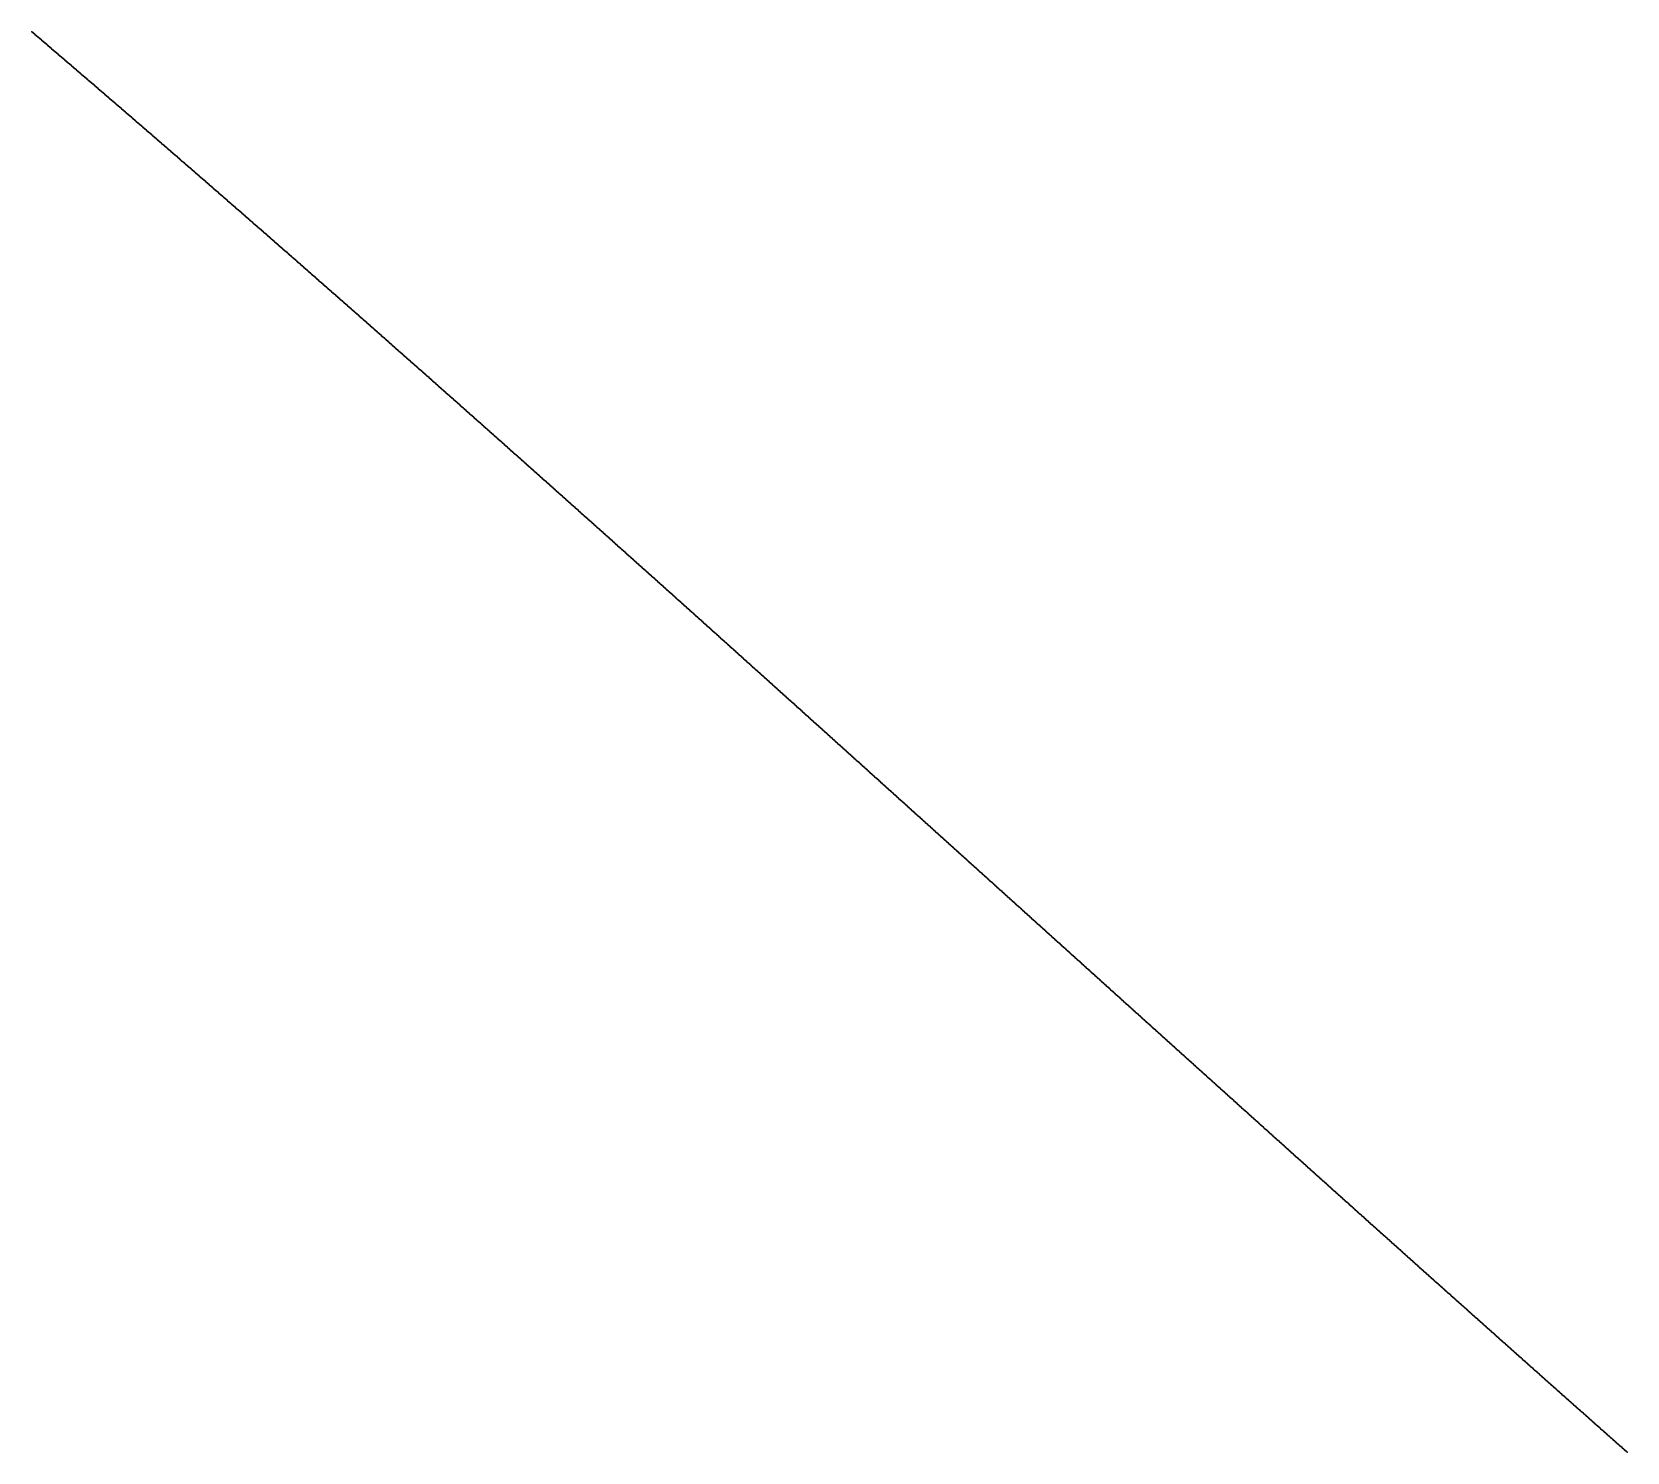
# Model space of a CAD drawing. Header units: metres. Extents: x 0 to 360, y 0 to 49.
# Drawn here: x 281.25 to 292.49, y 25.43 to 35.44 of the extents above; entities that cross this region are included whole.
import ezdxf

# ---------------------------------------------------------------- set-up
doc = ezdxf.new("R2010")
doc.units = ezdxf.units.M

msp = doc.modelspace()

# ---------------------------------------------------------------- linework, layer by layer
for p in [(281.245, 35.441), (281.251, 35.436), (281.257, 35.431), (281.263, 35.426), (281.269, 35.421), (281.274, 35.416), (281.28, 35.411), (281.286, 35.406), (281.292, 35.401), (281.298, 35.396), (281.304, 35.391), (281.31, 35.386), (281.315, 35.381), (281.321, 35.376), (281.327, 35.371), (281.333, 35.366), (281.339, 35.361), (281.345, 35.356), (281.351, 35.351), (281.357, 35.346), (281.362, 35.341), (281.368, 35.336), (281.374, 35.33), (281.38, 35.325), (281.386, 35.32), (281.392, 35.315), (281.398, 35.31), (281.404, 35.305), (281.409, 35.3), (281.415, 35.295), (281.421, 35.29), (281.427, 35.285), (281.433, 35.28), (281.439, 35.275), (281.445, 35.27), (281.451, 35.265), (281.456, 35.26), (281.462, 35.255), (281.468, 35.25), (281.474, 35.245), (281.48, 35.24), (281.486, 35.235), (281.492, 35.23), (281.497, 35.225), (281.503, 35.22), (281.509, 35.215), (281.515, 35.21), (281.521, 35.205), (281.527, 35.2), (281.533, 35.195), (281.539, 35.19), (281.544, 35.185), (281.55, 35.18), (281.556, 35.175), (281.562, 35.169), (281.568, 35.164), (281.574, 35.159), (281.58, 35.154), (281.586, 35.149), (281.591, 35.144), (281.597, 35.139), (281.603, 35.134), (281.609, 35.129), (281.615, 35.124), (281.621, 35.119), (281.627, 35.114), (281.633, 35.109), (281.638, 35.104), (281.644, 35.099), (281.65, 35.094), (281.656, 35.089), (281.662, 35.084), (281.668, 35.079), (281.674, 35.074), (281.68, 35.069), (281.686, 35.064), (281.691, 35.058), (281.697, 35.053), (281.703, 35.048), (281.709, 35.043), (281.715, 35.038), (281.721, 35.033), (281.727, 35.028), (281.733, 35.023), (281.738, 35.018), (281.744, 35.013), (281.75, 35.008), (281.756, 35.003), (281.762, 34.998), (281.768, 34.993), (281.774, 34.988), (281.78, 34.983), (281.785, 34.978), (281.791, 34.972), (281.797, 34.967), (281.803, 34.962), (281.809, 34.957), (281.815, 34.952), (281.821, 34.947), (281.827, 34.942), (281.832, 34.937), (281.838, 34.932), (281.844, 34.927), (281.85, 34.922), (281.856, 34.917), (281.862, 34.912), (281.868, 34.907), (281.874, 34.902), (281.88, 34.896), (281.885, 34.891), (281.891, 34.886), (281.897, 34.881), (281.903, 34.876), (281.909, 34.871), (281.915, 34.866), (281.921, 34.861), (281.927, 34.856), (281.932, 34.851), (281.938, 34.846), (281.944, 34.841), (281.95, 34.836), (281.956, 34.83), (281.962, 34.825), (281.968, 34.82), (281.974, 34.815), (281.98, 34.81), (281.985, 34.805), (281.991, 34.8), (281.997, 34.795), (282.003, 34.79), (282.009, 34.785), (282.015, 34.78), (282.021, 34.775), (282.027, 34.77), (282.032, 34.764), (282.038, 34.759), (282.044, 34.754), (282.05, 34.749), (282.056, 34.744), (282.062, 34.739), (282.068, 34.734), (282.074, 34.729), (282.08, 34.724), (282.085, 34.719), (282.091, 34.714), (282.097, 34.708), (282.103, 34.703), (282.109, 34.698), (282.115, 34.693), (282.121, 34.688), (282.127, 34.683), (282.133, 34.678), (282.138, 34.673), (282.144, 34.668), (282.15, 34.663), (282.156, 34.658), (282.162, 34.652), (282.168, 34.647), (282.174, 34.642), (282.18, 34.637), (282.185, 34.632), (282.191, 34.627), (282.197, 34.622), (282.203, 34.617), (282.209, 34.612), (282.215, 34.606), (282.221, 34.601), (282.227, 34.596), (282.233, 34.591), (282.238, 34.586), (282.244, 34.581), (282.25, 34.576), (282.256, 34.571), (282.262, 34.566), (282.268, 34.561), (282.274, 34.555), (282.28, 34.55), (282.286, 34.545), (282.291, 34.54), (282.297, 34.535), (282.303, 34.53), (282.309, 34.525), (282.315, 34.52), (282.321, 34.515), (282.327, 34.509), (282.333, 34.504), (282.339, 34.499), (282.345, 34.494), (282.35, 34.489), (282.356, 34.484), (282.362, 34.479), (282.368, 34.474), (282.374, 34.469), (282.38, 34.463), (282.386, 34.458), (282.392, 34.453), (282.398, 34.448), (282.403, 34.443), (282.409, 34.438), (282.415, 34.433), (282.421, 34.428), (282.427, 34.422), (282.433, 34.417), (282.439, 34.412), (282.445, 34.407), (282.451, 34.402), (282.456, 34.397), (282.462, 34.392), (282.468, 34.387), (282.474, 34.381), (282.48, 34.376), (282.486, 34.371), (282.492, 34.366), (282.498, 34.361), (282.504, 34.356), (282.51, 34.351), (282.515, 34.346), (282.521, 34.34), (282.527, 34.335), (282.533, 34.33), (282.539, 34.325), (282.545, 34.32), (282.551, 34.315), (282.557, 34.31), (282.563, 34.304), (282.568, 34.299), (282.574, 34.294), (282.58, 34.289), (282.586, 34.284), (282.592, 34.279), (282.598, 34.274), (282.604, 34.268), (282.61, 34.263), (282.616, 34.258), (282.622, 34.253), (282.627, 34.248), (282.633, 34.243), (282.639, 34.238), (282.645, 34.232), (282.651, 34.227), (282.657, 34.222), (282.663, 34.217), (282.669, 34.212), (282.675, 34.207), (282.681, 34.202), (282.686, 34.196), (282.692, 34.191), (282.698, 34.186), (282.704, 34.181), (282.71, 34.176), (282.716, 34.171), (282.722, 34.166), (282.728, 34.16), (282.734, 34.155), (282.74, 34.15), (282.745, 34.145), (282.751, 34.14), (282.757, 34.135), (282.763, 34.13), (282.769, 34.124), (282.775, 34.119), (282.781, 34.114), (282.787, 34.109), (282.793, 34.104), (282.799, 34.099), (282.804, 34.093), (282.81, 34.088), (282.816, 34.083), (282.822, 34.078), (282.828, 34.073), (282.834, 34.068), (282.84, 34.062), (282.846, 34.057), (282.852, 34.052), (282.858, 34.047), (282.864, 34.042), (282.869, 34.037), (282.875, 34.032), (282.881, 34.026), (282.887, 34.021), (282.893, 34.016), (282.899, 34.011), (282.905, 34.006), (282.911, 34.001), (282.917, 33.995), (282.923, 33.99), (282.928, 33.985), (282.934, 33.98), (282.94, 33.975), (282.946, 33.97), (282.952, 33.964), (282.958, 33.959), (282.964, 33.954), (282.97, 33.949), (282.976, 33.944), (282.982, 33.938), (282.988, 33.933), (282.993, 33.928), (282.999, 33.923), (283.005, 33.918), (283.011, 33.913), (283.017, 33.907), (283.023, 33.902), (283.029, 33.897), (283.035, 33.892), (283.041, 33.887), (283.047, 33.882), (283.053, 33.876), (283.058, 33.871), (283.064, 33.866), (283.07, 33.861), (283.076, 33.856), (283.082, 33.85), (283.088, 33.845), (283.094, 33.84), (283.1, 33.835), (283.106, 33.83), (283.112, 33.825), (283.118, 33.819), (283.123, 33.814), (283.129, 33.809), (283.135, 33.804), (283.141, 33.799), (283.147, 33.793), (283.153, 33.788), (283.159, 33.783), (283.165, 33.778), (283.171, 33.773), (283.177, 33.768), (283.183, 33.762), (283.188, 33.757), (283.194, 33.752), (283.2, 33.747), (283.206, 33.742), (283.212, 33.736), (283.218, 33.731), (283.224, 33.726), (283.23, 33.721), (283.236, 33.716), (283.242, 33.71), (283.248, 33.705), (283.254, 33.7), (283.259, 33.695), (283.265, 33.69), (283.271, 33.684), (283.277, 33.679), (283.283, 33.674), (283.289, 33.669), (283.295, 33.664), (283.301, 33.658), (283.307, 33.653), (283.313, 33.648), (283.319, 33.643), (283.325, 33.638), (283.33, 33.632), (283.336, 33.627), (283.342, 33.622), (283.348, 33.617), (283.354, 33.612), (283.36, 33.606), (283.366, 33.601), (283.372, 33.596), (283.378, 33.591), (283.384, 33.586), (283.39, 33.58), (283.396, 33.575), (283.401, 33.57), (283.407, 33.565), (283.413, 33.56), (283.419, 33.554), (283.425, 33.549), (283.431, 33.544), (283.437, 33.539), (283.443, 33.533), (283.449, 33.528), (283.455, 33.523), (283.461, 33.518), (283.467, 33.513), (283.472, 33.507), (283.478, 33.502), (283.484, 33.497), (283.49, 33.492), (283.496, 33.487), (283.502, 33.481), (283.508, 33.476), (283.514, 33.471), (283.52, 33.466), (283.526, 33.46), (283.532, 33.455), (283.538, 33.45), (283.544, 33.445), (283.549, 33.44), (283.555, 33.434), (283.561, 33.429), (283.567, 33.424), (283.573, 33.419), (283.579, 33.413), (283.585, 33.408), (283.591, 33.403), (283.597, 33.398), (283.603, 33.393), (283.609, 33.387), (283.615, 33.382), (283.621, 33.377), (283.626, 33.372), (283.632, 33.366), (283.638, 33.361), (283.644, 33.356), (283.65, 33.351), (283.656, 33.346), (283.662, 33.34), (283.668, 33.335), (283.674, 33.33), (283.68, 33.325), (283.686, 33.319), (283.692, 33.314), (283.698, 33.309), (283.704, 33.304), (283.709, 33.298), (283.715, 33.293), (283.721, 33.288), (283.727, 33.283), (283.733, 33.278), (283.739, 33.272), (283.745, 33.267), (283.751, 33.262), (283.757, 33.257), (283.763, 33.251), (283.769, 33.246), (283.775, 33.241), (283.781, 33.236), (283.787, 33.23), (283.792, 33.225), (283.798, 33.22), (283.804, 33.215), (283.81, 33.209), (283.816, 33.204), (283.822, 33.199), (283.828, 33.194), (283.834, 33.188), (283.84, 33.183), (283.846, 33.178), (283.852, 33.173), (283.858, 33.167), (283.864, 33.162), (283.87, 33.157), (283.875, 33.152), (283.881, 33.146), (283.887, 33.141), (283.893, 33.136), (283.899, 33.131), (283.905, 33.126), (283.911, 33.12), (283.917, 33.115), (283.923, 33.11), (283.929, 33.104), (283.935, 33.099), (283.941, 33.094), (283.947, 33.089), (283.953, 33.083), (283.959, 33.078), (283.964, 33.073), (283.97, 33.068), (283.976, 33.062), (283.982, 33.057), (283.988, 33.052), (283.994, 33.047), (284, 33.041), (284.006, 33.036), (284.012, 33.031), (284.018, 33.026), (284.024, 33.02), (284.03, 33.015), (284.036, 33.01), (284.042, 33.005), (284.048, 32.999), (284.054, 32.994), (284.059, 32.989), (284.065, 32.984), (284.071, 32.978), (284.077, 32.973), (284.083, 32.968), (284.089, 32.963), (284.095, 32.957), (284.101, 32.952), (284.107, 32.947), (284.113, 32.941), (284.119, 32.936), (284.125, 32.931), (284.131, 32.926), (284.137, 32.92), (284.143, 32.915), (284.149, 32.91), (284.154, 32.905), (284.16, 32.899), (284.166, 32.894), (284.172, 32.889), (284.178, 32.884), (284.184, 32.878), (284.19, 32.873), (284.196, 32.868), (284.202, 32.862), (284.208, 32.857), (284.214, 32.852), (284.22, 32.847), (284.226, 32.841), (284.232, 32.836), (284.238, 32.831), (284.244, 32.826), (284.25, 32.82), (284.256, 32.815), (284.261, 32.81), (284.267, 32.804), (284.273, 32.799), (284.279, 32.794), (284.285, 32.789), (284.291, 32.783), (284.297, 32.778), (284.303, 32.773), (284.309, 32.767), (284.315, 32.762), (284.321, 32.757), (284.327, 32.752), (284.333, 32.746), (284.339, 32.741), (284.345, 32.736), (284.351, 32.731), (284.357, 32.725), (284.363, 32.72), (284.368, 32.715), (284.374, 32.709), (284.38, 32.704), (284.386, 32.699), (284.392, 32.694), (284.398, 32.688), (284.404, 32.683), (284.41, 32.678), (284.416, 32.672), (284.422, 32.667), (284.428, 32.662), (284.434, 32.656), (284.44, 32.651), (284.446, 32.646), (284.452, 32.641), (284.458, 32.635), (284.464, 32.63), (284.47, 32.625), (284.476, 32.619), (284.482, 32.614), (284.487, 32.609), (284.493, 32.604), (284.499, 32.598), (284.505, 32.593), (284.511, 32.588), (284.517, 32.582), (284.523, 32.577), (284.529, 32.572), (284.535, 32.566), (284.541, 32.561), (284.547, 32.556), (284.553, 32.551), (284.559, 32.545), (284.565, 32.54), (284.571, 32.535), (284.577, 32.529), (284.583, 32.524), (284.589, 32.519), (284.595, 32.514), (284.601, 32.508), (284.607, 32.503), (284.612, 32.498), (284.618, 32.492), (284.624, 32.487), (284.63, 32.482), (284.636, 32.476), (284.642, 32.471), (284.648, 32.466), (284.654, 32.46), (284.66, 32.455), (284.666, 32.45), (284.672, 32.445), (284.678, 32.439), (284.684, 32.434), (284.69, 32.429), (284.696, 32.423), (284.702, 32.418), (284.708, 32.413), (284.714, 32.407), (284.72, 32.402), (284.726, 32.397), (284.732, 32.391), (284.738, 32.386), (284.744, 32.381), (284.749, 32.376), (284.755, 32.37), (284.761, 32.365), (284.767, 32.36), (284.773, 32.354), (284.779, 32.349), (284.785, 32.344), (284.791, 32.338), (284.797, 32.333), (284.803, 32.328), (284.809, 32.322), (284.815, 32.317), (284.821, 32.312), (284.827, 32.306), (284.833, 32.301), (284.839, 32.296), (284.845, 32.29), (284.851, 32.285), (284.857, 32.28), (284.863, 32.275), (284.869, 32.269), (284.875, 32.264), (284.881, 32.259), (284.887, 32.253), (284.893, 32.248), (284.899, 32.243), (284.905, 32.237), (284.91, 32.232), (284.916, 32.227), (284.922, 32.221), (284.928, 32.216), (284.934, 32.211), (284.94, 32.205), (284.946, 32.2), (284.952, 32.195), (284.958, 32.189), (284.964, 32.184), (284.97, 32.179), (284.976, 32.173), (284.982, 32.168), (284.988, 32.163), (284.994, 32.157), (285, 32.152), (285.006, 32.147), (285.012, 32.141), (285.018, 32.136), (285.024, 32.131), (285.03, 32.125), (285.036, 32.12), (285.042, 32.115), (285.048, 32.109), (285.054, 32.104), (285.06, 32.099), (285.066, 32.093), (285.072, 32.088), (285.078, 32.083), (285.084, 32.077), (285.09, 32.072), (285.096, 32.067), (285.101, 32.061), (285.107, 32.056), (285.113, 32.051), (285.119, 32.045), (285.125, 32.04), (285.131, 32.035), (285.137, 32.029), (285.143, 32.024), (285.149, 32.019), (285.155, 32.013), (285.161, 32.008), (285.167, 32.003), (285.173, 31.997), (285.179, 31.992), (285.185, 31.987), (285.191, 31.981), (285.197, 31.976), (285.203, 31.971), (285.209, 31.965), (285.215, 31.96), (285.221, 31.954), (285.227, 31.949), (285.233, 31.944), (285.239, 31.938), (285.245, 31.933), (285.251, 31.928), (285.257, 31.922), (285.263, 31.917), (285.269, 31.912), (285.275, 31.906), (285.281, 31.901), (285.287, 31.896), (285.293, 31.89), (285.299, 31.885), (285.305, 31.88), (285.311, 31.874), (285.317, 31.869), (285.323, 31.864), (285.329, 31.858), (285.335, 31.853), (285.341, 31.847), (285.347, 31.842), (285.352, 31.837), (285.358, 31.831), (285.364, 31.826), (285.37, 31.821), (285.376, 31.815), (285.382, 31.81), (285.388, 31.805), (285.394, 31.799), (285.4, 31.794), (285.406, 31.789), (285.412, 31.783), (285.418, 31.778), (285.424, 31.773), (285.43, 31.767), (285.436, 31.762), (285.442, 31.756), (285.448, 31.751), (285.454, 31.746), (285.46, 31.74), (285.466, 31.735), (285.472, 31.73), (285.478, 31.724), (285.484, 31.719), (285.49, 31.714), (285.496, 31.708), (285.502, 31.703), (285.508, 31.697), (285.514, 31.692), (285.52, 31.687), (285.526, 31.681), (285.532, 31.676), (285.538, 31.671), (285.544, 31.665), (285.55, 31.66), (285.556, 31.655), (285.562, 31.649), (285.568, 31.644), (285.574, 31.638), (285.58, 31.633), (285.586, 31.628), (285.592, 31.622), (285.598, 31.617), (285.604, 31.612), (285.61, 31.606), (285.616, 31.601), (285.622, 31.595), (285.628, 31.59), (285.634, 31.585), (285.64, 31.579), (285.646, 31.574), (285.652, 31.569), (285.658, 31.563), (285.664, 31.558), (285.67, 31.552), (285.676, 31.547), (285.682, 31.542), (285.688, 31.536), (285.694, 31.531), (285.7, 31.526), (285.706, 31.52), (285.712, 31.515), (285.718, 31.509), (285.724, 31.504), (285.73, 31.499), (285.736, 31.493), (285.742, 31.488), (285.748, 31.483), (285.754, 31.477), (285.76, 31.472), (285.766, 31.466), (285.772, 31.461), (285.778, 31.456), (285.784, 31.45), (285.79, 31.445), (285.796, 31.439), (285.802, 31.434), (285.808, 31.429), (285.814, 31.423), (285.82, 31.418), (285.826, 31.413), (285.832, 31.407), (285.838, 31.402), (285.844, 31.396), (285.85, 31.391), (285.856, 31.386), (285.862, 31.38), (285.868, 31.375), (285.874, 31.369), (285.88, 31.364), (285.886, 31.359), (285.892, 31.353), (285.898, 31.348), (285.904, 31.343), (285.91, 31.337), (285.916, 31.332), (285.922, 31.326), (285.928, 31.321), (285.934, 31.316), (285.94, 31.31), (285.946, 31.305), (285.952, 31.299), (285.958, 31.294), (285.964, 31.289), (285.97, 31.283), (285.976, 31.278), (285.982, 31.272), (285.988, 31.267), (285.994, 31.262), (286, 31.256), (286.006, 31.251), (286.012, 31.245), (286.018, 31.24), (286.024, 31.235), (286.03, 31.229), (286.036, 31.224), (286.042, 31.218), (286.048, 31.213), (286.054, 31.208), (286.06, 31.202), (286.066, 31.197), (286.072, 31.191), (286.078, 31.186), (286.084, 31.181), (286.09, 31.175), (286.096, 31.17), (286.102, 31.164), (286.108, 31.159), (286.114, 31.154), (286.12, 31.148), (286.126, 31.143), (286.132, 31.137), (286.138, 31.132), (286.144, 31.127), (286.15, 31.121), (286.156, 31.116), (286.162, 31.11), (286.168, 31.105), (286.174, 31.1), (286.18, 31.094), (286.186, 31.089), (286.192, 31.083), (286.198, 31.078), (286.204, 31.073), (286.21, 31.067), (286.216, 31.062), (286.222, 31.056), (286.228, 31.051), (286.234, 31.046), (286.24, 31.04), (286.246, 31.035), (286.252, 31.029), (286.258, 31.024), (286.264, 31.018), (286.27, 31.013), (286.276, 31.008), (286.282, 31.002), (286.288, 30.997), (286.294, 30.991), (286.3, 30.986), (286.306, 30.981), (286.312, 30.975), (286.318, 30.97), (286.324, 30.964), (286.33, 30.959), (286.336, 30.954), (286.342, 30.948), (286.348, 30.943), (286.354, 30.937), (286.36, 30.932), (286.366, 30.926), (286.373, 30.921), (286.379, 30.916), (286.385, 30.91), (286.391, 30.905), (286.397, 30.899), (286.403, 30.894), (286.409, 30.888), (286.415, 30.883), (286.421, 30.878), (286.427, 30.872), (286.433, 30.867), (286.439, 30.861), (286.445, 30.856), (286.451, 30.851), (286.457, 30.845), (286.463, 30.84), (286.469, 30.834), (286.475, 30.829), (286.481, 30.823), (286.487, 30.818), (286.493, 30.813), (286.499, 30.807), (286.505, 30.802), (286.511, 30.796), (286.517, 30.791), (286.523, 30.785), (286.529, 30.78), (286.535, 30.775), (286.541, 30.769), (286.547, 30.764), (286.553, 30.758), (286.559, 30.753), (286.565, 30.747), (286.571, 30.742), (286.577, 30.737), (286.583, 30.731), (286.589, 30.726), (286.595, 30.72), (286.601, 30.715), (286.608, 30.709), (286.614, 30.704), (286.62, 30.699), (286.626, 30.693), (286.632, 30.688), (286.638, 30.682), (286.644, 30.677), (286.65, 30.671), (286.656, 30.666), (286.662, 30.661), (286.668, 30.655), (286.674, 30.65), (286.68, 30.644), (286.686, 30.639), (286.692, 30.633), (286.698, 30.628), (286.704, 30.622), (286.71, 30.617), (286.716, 30.612), (286.722, 30.606), (286.728, 30.601), (286.734, 30.595), (286.74, 30.59), (286.746, 30.584), (286.752, 30.579), (286.758, 30.574), (286.764, 30.568), (286.77, 30.563), (286.776, 30.557), (286.782, 30.552), (286.789, 30.546), (286.795, 30.541), (286.801, 30.535), (286.807, 30.53), (286.813, 30.525), (286.819, 30.519), (286.825, 30.514), (286.831, 30.508), (286.837, 30.503), (286.843, 30.497), (286.849, 30.492), (286.855, 30.486), (286.861, 30.481), (286.867, 30.476), (286.873, 30.47), (286.879, 30.465), (286.885, 30.459), (286.891, 30.454), (286.897, 30.448), (286.903, 30.443), (286.909, 30.437), (286.915, 30.432), (286.921, 30.427), (286.927, 30.421), (286.934, 30.416), (286.94, 30.41), (286.946, 30.405), (286.952, 30.399), (286.958, 30.394), (286.964, 30.388), (286.97, 30.383), (286.976, 30.377), (286.982, 30.372), (286.988, 30.367), (286.994, 30.361), (287, 30.356), (287.006, 30.35), (287.012, 30.345), (287.018, 30.339), (287.024, 30.334), (287.03, 30.328), (287.036, 30.323), (287.042, 30.317), (287.048, 30.312), (287.054, 30.307), (287.06, 30.301), (287.067, 30.296), (287.073, 30.29), (287.079, 30.285), (287.085, 30.279), (287.091, 30.274), (287.097, 30.268), (287.103, 30.263), (287.109, 30.257), (287.115, 30.252), (287.121, 30.247), (287.127, 30.241), (287.133, 30.236), (287.139, 30.23), (287.145, 30.225), (287.151, 30.219), (287.157, 30.214), (287.163, 30.208), (287.169, 30.203), (287.175, 30.197), (287.182, 30.192), (287.188, 30.186), (287.194, 30.181), (287.2, 30.176), (287.206, 30.17), (287.212, 30.165), (287.218, 30.159), (287.224, 30.154), (287.23, 30.148), (287.236, 30.143), (287.242, 30.137), (287.248, 30.132), (287.254, 30.126), (287.26, 30.121), (287.266, 30.115), (287.272, 30.11), (287.278, 30.104), (287.284, 30.099), (287.291, 30.094), (287.297, 30.088), (287.303, 30.083), (287.309, 30.077), (287.315, 30.072), (287.321, 30.066), (287.327, 30.061), (287.333, 30.055), (287.339, 30.05), (287.345, 30.044), (287.351, 30.039), (287.357, 30.033), (287.363, 30.028), (287.369, 30.022), (287.375, 30.017), (287.381, 30.012), (287.388, 30.006), (287.394, 30.001), (287.4, 29.995), (287.406, 29.99), (287.412, 29.984), (287.418, 29.979), (287.424, 29.973), (287.43, 29.968), (287.436, 29.962), (287.442, 29.957), (287.448, 29.951), (287.454, 29.946), (287.46, 29.94), (287.466, 29.935), (287.472, 29.929), (287.479, 29.924), (287.485, 29.918), (287.491, 29.913), (287.497, 29.907), (287.503, 29.902), (287.509, 29.897), (287.515, 29.891), (287.521, 29.886), (287.527, 29.88), (287.533, 29.875), (287.539, 29.869), (287.545, 29.864), (287.551, 29.858), (287.557, 29.853), (287.564, 29.847), (287.57, 29.842), (287.576, 29.836), (287.582, 29.831), (287.588, 29.825), (287.594, 29.82), (287.6, 29.814), (287.606, 29.809), (287.612, 29.803), (287.618, 29.798), (287.624, 29.792), (287.63, 29.787), (287.636, 29.781), (287.642, 29.776), (287.649, 29.77), (287.655, 29.765), (287.661, 29.759), (287.667, 29.754), (287.673, 29.748), (287.679, 29.743), (287.685, 29.738), (287.691, 29.732), (287.697, 29.727), (287.703, 29.721), (287.709, 29.716), (287.715, 29.71), (287.721, 29.705), (287.728, 29.699), (287.734, 29.694), (287.74, 29.688), (287.746, 29.683), (287.752, 29.677), (287.758, 29.672), (287.764, 29.666), (287.77, 29.661), (287.776, 29.655), (287.782, 29.65), (287.788, 29.644), (287.794, 29.639), (287.801, 29.633), (287.807, 29.628), (287.813, 29.622), (287.819, 29.617), (287.825, 29.611), (287.831, 29.606), (287.837, 29.6), (287.843, 29.595), (287.849, 29.589), (287.855, 29.584), (287.861, 29.578), (287.867, 29.573), (287.874, 29.567), (287.88, 29.562), (287.886, 29.556), (287.892, 29.551), (287.898, 29.545), (287.904, 29.54), (287.91, 29.534), (287.916, 29.529), (287.922, 29.523), (287.928, 29.518), (287.934, 29.512), (287.941, 29.507), (287.947, 29.501), (287.953, 29.496), (287.959, 29.49), (287.965, 29.485), (287.971, 29.479), (287.977, 29.474), (287.983, 29.468), (287.989, 29.463), (287.995, 29.457), (288.001, 29.452), (288.008, 29.446), (288.014, 29.441), (288.02, 29.435), (288.026, 29.43), (288.032, 29.424), (288.038, 29.419), (288.044, 29.413), (288.05, 29.408), (288.056, 29.402), (288.062, 29.397), (288.069, 29.391), (288.075, 29.386), (288.081, 29.38), (288.087, 29.375), (288.093, 29.369), (288.099, 29.364), (288.105, 29.358), (288.111, 29.353), (288.117, 29.347), (288.123, 29.342), (288.129, 29.336), (288.136, 29.331), (288.142, 29.325), (288.148, 29.32), (288.154, 29.314), (288.16, 29.309), (288.166, 29.303), (288.172, 29.298), (288.178, 29.292), (288.184, 29.287), (288.19, 29.281), (288.197, 29.276), (288.203, 29.27), (288.209, 29.265), (288.215, 29.259), (288.221, 29.254), (288.227, 29.248), (288.233, 29.243), (288.239, 29.237), (288.245, 29.231), (288.252, 29.226), (288.258, 29.22), (288.264, 29.215), (288.27, 29.209), (288.276, 29.204), (288.282, 29.198), (288.288, 29.193), (288.294, 29.187), (288.3, 29.182), (288.306, 29.176), (288.313, 29.171), (288.319, 29.165), (288.325, 29.16), (288.331, 29.154), (288.337, 29.149), (288.343, 29.143), (288.349, 29.138), (288.355, 29.132), (288.361, 29.127), (288.368, 29.121), (288.374, 29.116), (288.38, 29.11), (288.386, 29.105), (288.392, 29.099), (288.398, 29.094), (288.404, 29.088), (288.41, 29.083), (288.416, 29.077), (288.423, 29.071), (288.429, 29.066), (288.435, 29.06), (288.441, 29.055), (288.447, 29.049), (288.453, 29.044), (288.459, 29.038), (288.465, 29.033), (288.472, 29.027), (288.478, 29.022), (288.484, 29.016), (288.49, 29.011), (288.496, 29.005), (288.502, 29), (288.508, 28.994), (288.514, 28.989), (288.52, 28.983), (288.527, 28.978), (288.533, 28.972), (288.539, 28.967), (288.545, 28.961), (288.551, 28.956), (288.557, 28.95), (288.563, 28.944), (288.569, 28.939), (288.576, 28.933), (288.582, 28.928), (288.588, 28.922), (288.594, 28.917), (288.6, 28.911), (288.606, 28.906), (288.612, 28.9), (288.618, 28.895), (288.625, 28.889), (288.631, 28.884), (288.637, 28.878), (288.643, 28.873), (288.649, 28.867), (288.655, 28.862), (288.661, 28.856), (288.667, 28.85), (288.674, 28.845), (288.68, 28.839), (288.686, 28.834), (288.692, 28.828), (288.698, 28.823), (288.704, 28.817), (288.71, 28.812), (288.716, 28.806), (288.723, 28.801), (288.729, 28.795), (288.735, 28.79), (288.741, 28.784), (288.747, 28.779), (288.753, 28.773), (288.759, 28.768), (288.765, 28.762), (288.772, 28.756), (288.778, 28.751), (288.784, 28.745), (288.79, 28.74), (288.796, 28.734), (288.802, 28.729), (288.808, 28.723), (288.815, 28.718), (288.821, 28.712), (288.827, 28.707), (288.833, 28.701), (288.839, 28.696), (288.845, 28.69), (288.851, 28.684), (288.857, 28.679), (288.864, 28.673), (288.87, 28.668), (288.876, 28.662), (288.882, 28.657), (288.888, 28.651), (288.894, 28.646), (288.9, 28.64), (288.907, 28.635), (288.913, 28.629), (288.919, 28.624), (288.925, 28.618), (288.931, 28.612), (288.937, 28.607), (288.943, 28.601), (288.95, 28.596), (288.956, 28.59), (288.962, 28.585), (288.968, 28.579), (288.974, 28.574), (288.98, 28.568), (288.986, 28.563), (288.993, 28.557), (288.999, 28.552), (289.005, 28.546), (289.011, 28.54), (289.017, 28.535), (289.023, 28.529), (289.029, 28.524), (289.036, 28.518), (289.042, 28.513), (289.048, 28.507), (289.054, 28.502), (289.06, 28.496), (289.066, 28.491), (289.072, 28.485), (289.079, 28.479), (289.085, 28.474), (289.091, 28.468), (289.097, 28.463), (289.103, 28.457), (289.109, 28.452), (289.115, 28.446), (289.122, 28.441), (289.128, 28.435), (289.134, 28.43), (289.14, 28.424), (289.146, 28.418), (289.152, 28.413), (289.159, 28.407), (289.165, 28.402), (289.171, 28.396), (289.177, 28.391), (289.183, 28.385), (289.189, 28.38), (289.195, 28.374), (289.202, 28.368), (289.208, 28.363), (289.214, 28.357), (289.22, 28.352), (289.226, 28.346), (289.232, 28.341), (289.239, 28.335), (289.245, 28.33), (289.251, 28.324), (289.257, 28.319), (289.263, 28.313), (289.269, 28.307), (289.275, 28.302), (289.282, 28.296), (289.288, 28.291), (289.294, 28.285), (289.3, 28.28), (289.306, 28.274), (289.312, 28.269), (289.319, 28.263), (289.325, 28.257), (289.331, 28.252), (289.337, 28.246), (289.343, 28.241), (289.349, 28.235), (289.356, 28.23), (289.362, 28.224), (289.368, 28.219), (289.374, 28.213), (289.38, 28.207), (289.386, 28.202), (289.393, 28.196), (289.399, 28.191), (289.405, 28.185), (289.411, 28.18), (289.417, 28.174), (289.423, 28.169), (289.43, 28.163), (289.436, 28.157), (289.442, 28.152), (289.448, 28.146), (289.454, 28.141), (289.46, 28.135), (289.467, 28.13), (289.473, 28.124), (289.479, 28.118), (289.485, 28.113), (289.491, 28.107), (289.497, 28.102), (289.504, 28.096), (289.51, 28.091), (289.516, 28.085), (289.522, 28.08), (289.528, 28.074), (289.534, 28.068), (289.541, 28.063), (289.547, 28.057), (289.553, 28.052), (289.559, 28.046), (289.565, 28.041), (289.571, 28.035), (289.578, 28.029), (289.584, 28.024), (289.59, 28.018), (289.596, 28.013), (289.602, 28.007), (289.609, 28.002), (289.615, 27.996), (289.621, 27.991), (289.627, 27.985), (289.633, 27.979), (289.639, 27.974), (289.646, 27.968), (289.652, 27.963), (289.658, 27.957), (289.664, 27.952), (289.67, 27.946), (289.676, 27.94), (289.683, 27.935), (289.689, 27.929), (289.695, 27.924), (289.701, 27.918), (289.707, 27.913), (289.714, 27.907), (289.72, 27.901), (289.726, 27.896), (289.732, 27.89), (289.738, 27.885), (289.744, 27.879), (289.751, 27.874), (289.757, 27.868), (289.763, 27.862), (289.769, 27.857), (289.775, 27.851), (289.782, 27.846), (289.788, 27.84), (289.794, 27.835), (289.8, 27.829), (289.806, 27.824), (289.813, 27.818), (289.819, 27.812), (289.825, 27.807), (289.831, 27.801), (289.837, 27.796), (289.843, 27.79), (289.85, 27.785), (289.856, 27.779), (289.862, 27.773), (289.868, 27.768), (289.874, 27.762), (289.881, 27.757), (289.887, 27.751), (289.893, 27.745), (289.899, 27.74), (289.905, 27.734), (289.912, 27.729), (289.918, 27.723), (289.924, 27.718), (289.93, 27.712), (289.936, 27.706), (289.943, 27.701), (289.949, 27.695), (289.955, 27.69), (289.961, 27.684), (289.967, 27.679), (289.974, 27.673), (289.98, 27.667), (289.986, 27.662), (289.992, 27.656), (289.998, 27.651), (290.005, 27.645), (290.011, 27.64), (290.017, 27.634), (290.023, 27.628), (290.029, 27.623), (290.036, 27.617), (290.042, 27.612), (290.048, 27.606), (290.054, 27.601), (290.06, 27.595), (290.067, 27.589), (290.073, 27.584), (290.079, 27.578), (290.085, 27.573), (290.091, 27.567), (290.098, 27.561), (290.104, 27.556), (290.11, 27.55), (290.116, 27.545), (290.122, 27.539), (290.129, 27.534), (290.135, 27.528), (290.141, 27.522), (290.147, 27.517), (290.153, 27.511), (290.16, 27.506), (290.166, 27.5), (290.172, 27.495), (290.178, 27.489), (290.184, 27.483), (290.191, 27.478), (290.197, 27.472), (290.203, 27.467), (290.209, 27.461), (290.216, 27.455), (290.222, 27.45), (290.228, 27.444), (290.234, 27.439), (290.24, 27.433), (290.247, 27.428), (290.253, 27.422), (290.259, 27.416), (290.265, 27.411), (290.271, 27.405), (290.278, 27.4), (290.284, 27.394), (290.29, 27.388), (290.296, 27.383), (290.303, 27.377), (290.309, 27.372), (290.315, 27.366), (290.321, 27.361), (290.327, 27.355), (290.334, 27.349), (290.34, 27.344), (290.346, 27.338), (290.352, 27.333), (290.358, 27.327), (290.365, 27.321), (290.371, 27.316), (290.377, 27.31), (290.383, 27.305), (290.39, 27.299), (290.396, 27.293), (290.402, 27.288), (290.408, 27.282), (290.414, 27.277), (290.421, 27.271), (290.427, 27.266), (290.433, 27.26), (290.439, 27.254), (290.446, 27.249), (290.452, 27.243), (290.458, 27.238), (290.464, 27.232), (290.471, 27.226), (290.477, 27.221), (290.483, 27.215), (290.489, 27.21), (290.495, 27.204), (290.502, 27.198), (290.508, 27.193), (290.514, 27.187), (290.52, 27.182), (290.527, 27.176), (290.533, 27.17), (290.539, 27.165), (290.545, 27.159), (290.551, 27.154), (290.558, 27.148), (290.564, 27.143), (290.57, 27.137), (290.576, 27.131), (290.583, 27.126), (290.589, 27.12), (290.595, 27.115), (290.601, 27.109), (290.608, 27.103), (290.614, 27.098), (290.62, 27.092), (290.626, 27.087), (290.633, 27.081), (290.639, 27.075), (290.645, 27.07), (290.651, 27.064), (290.657, 27.059), (290.664, 27.053), (290.67, 27.047), (290.676, 27.042), (290.682, 27.036), (290.689, 27.031), (290.695, 27.025), (290.701, 27.019), (290.707, 27.014), (290.714, 27.008), (290.72, 27.003), (290.726, 26.997), (290.732, 26.991), (290.739, 26.986), (290.745, 26.98), (290.751, 26.975), (290.757, 26.969), (290.764, 26.964), (290.77, 26.958), (290.776, 26.952), (290.782, 26.947), (290.789, 26.941), (290.795, 26.936), (290.801, 26.93), (290.807, 26.924), (290.814, 26.919), (290.82, 26.913), (290.826, 26.908), (290.832, 26.902), (290.839, 26.896), (290.845, 26.891), (290.851, 26.885), (290.857, 26.88), (290.864, 26.874), (290.87, 26.868), (290.876, 26.863), (290.882, 26.857), (290.889, 26.852), (290.895, 26.846), (290.901, 26.84), (290.907, 26.835), (290.914, 26.829), (290.92, 26.824), (290.926, 26.818), (290.932, 26.812), (290.939, 26.807), (290.945, 26.801), (290.951, 26.796), (290.957, 26.79), (290.964, 26.784), (290.97, 26.779), (290.976, 26.773), (290.982, 26.768), (290.989, 26.762), (290.995, 26.756), (291.001, 26.751), (291.007, 26.745), (291.014, 26.739), (291.02, 26.734), (291.026, 26.728), (291.032, 26.723), (291.039, 26.717), (291.045, 26.711), (291.051, 26.706), (291.058, 26.7), (291.064, 26.695), (291.07, 26.689), (291.076, 26.683), (291.083, 26.678), (291.089, 26.672), (291.095, 26.667), (291.101, 26.661), (291.108, 26.655), (291.114, 26.65), (291.12, 26.644), (291.126, 26.639), (291.133, 26.633), (291.139, 26.627), (291.145, 26.622), (291.151, 26.616), (291.158, 26.611), (291.164, 26.605), (291.17, 26.599), (291.177, 26.594), (291.183, 26.588), (291.189, 26.583), (291.195, 26.577), (291.202, 26.571), (291.208, 26.566), (291.214, 26.56), (291.22, 26.555), (291.227, 26.549), (291.233, 26.543), (291.239, 26.538), (291.246, 26.532), (291.252, 26.526), (291.258, 26.521), (291.264, 26.515), (291.271, 26.51), (291.277, 26.504), (291.283, 26.498), (291.289, 26.493), (291.296, 26.487), (291.302, 26.482), (291.308, 26.476), (291.315, 26.47), (291.321, 26.465), (291.327, 26.459), (291.333, 26.454), (291.34, 26.448), (291.346, 26.442), (291.352, 26.437), (291.359, 26.431), (291.365, 26.426), (291.371, 26.42), (291.377, 26.414), (291.384, 26.409), (291.39, 26.403), (291.396, 26.397), (291.403, 26.392), (291.409, 26.386), (291.415, 26.381), (291.421, 26.375), (291.428, 26.369), (291.434, 26.364), (291.44, 26.358), (291.447, 26.353), (291.453, 26.347), (291.459, 26.341), (291.465, 26.336), (291.472, 26.33), (291.478, 26.325), (291.484, 26.319), (291.491, 26.313), (291.497, 26.308), (291.503, 26.302), (291.509, 26.296), (291.516, 26.291), (291.522, 26.285), (291.528, 26.28), (291.535, 26.274), (291.541, 26.268), (291.547, 26.263), (291.554, 26.257), (291.56, 26.252), (291.566, 26.246), (291.572, 26.24), (291.579, 26.235), (291.585, 26.229), (291.591, 26.223), (291.598, 26.218), (291.604, 26.212), (291.61, 26.207), (291.616, 26.201), (291.623, 26.195), (291.629, 26.19), (291.635, 26.184), (291.642, 26.179), (291.648, 26.173), (291.654, 26.167), (291.661, 26.162), (291.667, 26.156), (291.673, 26.15), (291.679, 26.145), (291.686, 26.139), (291.692, 26.134), (291.698, 26.128), (291.705, 26.122), (291.711, 26.117), (291.717, 26.111), (291.724, 26.106), (291.73, 26.1), (291.736, 26.094), (291.743, 26.089), (291.749, 26.083), (291.755, 26.077), (291.761, 26.072), (291.768, 26.066), (291.774, 26.061), (291.78, 26.055), (291.787, 26.049), (291.793, 26.044), (291.799, 26.038), (291.806, 26.032), (291.812, 26.027), (291.818, 26.021), (291.825, 26.016), (291.831, 26.01), (291.837, 26.004), (291.843, 25.999), (291.85, 25.993), (291.856, 25.988), (291.862, 25.982), (291.869, 25.976), (291.875, 25.971), (291.881, 25.965), (291.888, 25.959), (291.894, 25.954), (291.9, 25.948), (291.907, 25.943), (291.913, 25.937), (291.919, 25.931), (291.926, 25.926), (291.932, 25.92), (291.938, 25.914), (291.945, 25.909), (291.951, 25.903), (291.957, 25.898), (291.963, 25.892), (291.97, 25.886), (291.976, 25.881), (291.982, 25.875), (291.989, 25.87), (291.995, 25.864), (292.001, 25.858), (292.008, 25.853), (292.014, 25.847), (292.02, 25.841), (292.027, 25.836), (292.033, 25.83), (292.039, 25.825), (292.046, 25.819), (292.052, 25.813), (292.058, 25.808), (292.065, 25.802), (292.071, 25.796), (292.077, 25.791), (292.084, 25.785), (292.09, 25.78), (292.096, 25.774), (292.103, 25.768), (292.109, 25.763), (292.115, 25.757), (292.122, 25.751), (292.128, 25.746), (292.134, 25.74), (292.141, 25.735), (292.147, 25.729), (292.153, 25.723), (292.16, 25.718), (292.166, 25.712), (292.172, 25.706), (292.179, 25.701), (292.185, 25.695), (292.191, 25.69), (292.198, 25.684), (292.204, 25.678), (292.21, 25.673), (292.217, 25.667), (292.223, 25.661), (292.229, 25.656), (292.236, 25.65), (292.242, 25.645), (292.248, 25.639), (292.255, 25.633), (292.261, 25.628), (292.267, 25.622), (292.274, 25.616), (292.28, 25.611), (292.286, 25.605), (292.293, 25.6), (292.299, 25.594), (292.305, 25.588), (292.312, 25.583), (292.318, 25.577), (292.325, 25.571), (292.331, 25.566), (292.337, 25.56), (292.344, 25.555), (292.35, 25.549), (292.356, 25.543), (292.363, 25.538), (292.369, 25.532), (292.375, 25.526), (292.382, 25.521), (292.388, 25.515), (292.394, 25.51), (292.401, 25.504), (292.407, 25.498), (292.413, 25.493), (292.42, 25.487), (292.426, 25.481), (292.432, 25.476), (292.439, 25.47), (292.445, 25.465), (292.452, 25.459), (292.458, 25.453), (292.464, 25.448), (292.471, 25.442), (292.477, 25.436), (292.483, 25.431), (292.49, 25.425)]:
    msp.add_point(p)

doc.saveas('drawing.dxf')
